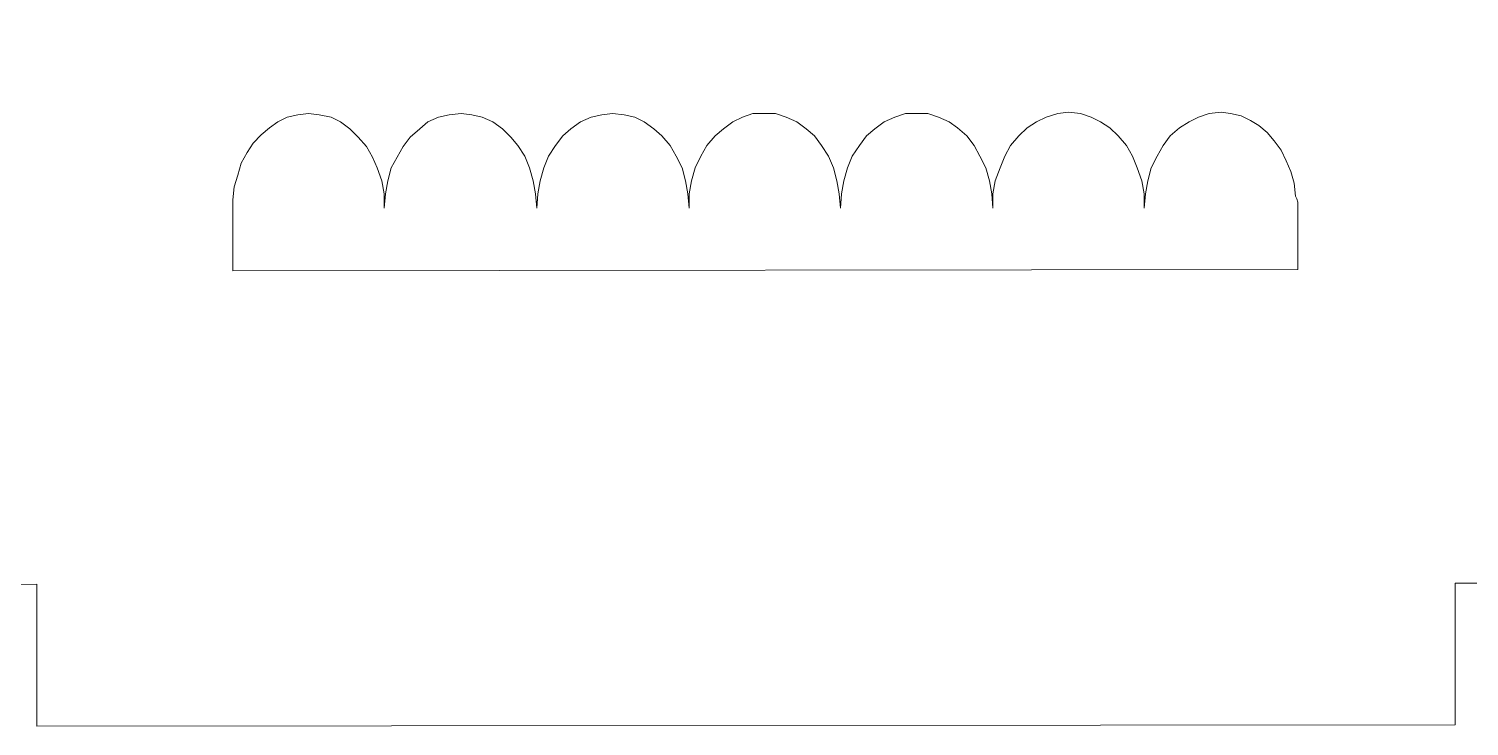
# Model space of a CAD drawing. Header units: centimetres. Extents: x -35.5 to 35.5, y -17.9 to 17.9.
# Drawn here: x -9.56 to -3.41, y -16.88 to -13.91 of the extents above; entities that cross this region are included whole.
import ezdxf

# ---------------------------------------------------------------- set-up
doc = ezdxf.new("R2010")
doc.units = ezdxf.units.CM
doc.header["$MEASUREMENT"] = 0
doc.layers.add('layer 1', color=7, linetype='Continuous')

msp = doc.modelspace()

# ---------------------------------------------------------------- linework, layer by layer
at = {"layer": 'layer 1', "color": 250, "lineweight": 9}
for points, knots in [([(-6.22437, 2.20336), (-6.22437, 2.20336), (-6.19918, 2.11261), (-6.19918, 2.11261), (-6.19918, 2.11261), (-6.19918, 2.11261), (-6.17899, 2.02185), (-6.17899, 2.02185), (-6.17899, 2.02185), (-6.17899, 2.02185), (-6.16387, 1.92605), (-6.16387, 1.92605), (-6.16387, 1.92605), (-6.16387, 1.92605), (-6.15378, 1.82521), (-6.15378, 1.82521), (-6.15378, 1.82521), (-6.15378, 1.82521), (-6.14874, 1.72941), (-6.14874, 1.72941), (-6.14874, 1.72941), (-6.14874, 1.72941), (-6.14874, 1.72941), (-6.14874, 1.72941), (-6.14874, 1.72941), (-6.14874, 1.72941), (-6.15378, 1.63361), (-6.15378, 1.63361), (-6.15378, 1.63361), (-6.15378, 1.63361), (-6.16387, 1.54286), (-6.16387, 1.54286), (-6.16387, 1.54286), (-6.16387, 1.54286), (-6.18403, 1.4521), (-6.18403, 1.4521), (-6.18403, 1.4521), (-6.18403, 1.4521), (-6.20924, 1.37143), (-6.20924, 1.37143), (-6.20924, 1.37143), (-6.20924, 1.37143), (-6.2395, 1.29076), (-6.2395, 1.29076), (-6.2395, 1.29076), (-6.2395, 1.29076), (-6.27481, 1.21513), (-6.27481, 1.21513), (-6.27481, 1.21513), (-6.27481, 1.21513), (-6.32017, 1.14454), (-6.32017, 1.14454), (-6.32017, 1.14454), (-6.32017, 1.14454), (-6.36555, 1.07395), (-6.36555, 1.07395), (-6.36555, 1.07395), (-6.36555, 1.07395), (-6.42101, 1.01345), (-6.42101, 1.01345), (-6.42101, 1.01345), (-6.42101, 1.01345), (-6.47647, 0.9479), (-6.47647, 0.9479), (-6.47647, 0.9479), (-6.47647, 0.9479), (-6.53697, 0.89244), (-6.53697, 0.89244), (-6.53697, 0.89244), (-6.53697, 0.89244), (-6.60252, 0.83695), (-6.60252, 0.83695), (-6.60252, 0.83695), (-6.60252, 0.83695), (-6.60252, 0.83695), (-6.60252, 0.83695), (-6.60252, 0.83695), (-6.60252, 0.83695), (-6.67313, 0.78151), (-6.67313, 0.78151), (-6.67313, 0.78151), (-6.67313, 0.78151), (-6.74874, 0.72603), (-6.74874, 0.72603), (-6.74874, 0.72603), (-6.74874, 0.72603), (-6.81933, 0.68065), (-6.81933, 0.68065), (-6.81933, 0.68065), (-6.81933, 0.68065), (-6.9, 0.63529), (-6.9, 0.63529), (-6.9, 0.63529), (-6.9, 0.63529), (-6.98067, 0.59496), (-6.98067, 0.59496), (-6.98067, 0.59496), (-6.98067, 0.59496), (-7.06134, 0.55964), (-7.06134, 0.55964), (-7.06134, 0.55964), (-7.06134, 0.55964), (-7.14706, 0.53445), (-7.14706, 0.53445), (-7.14706, 0.53445), (-7.14706, 0.53445), (-7.23783, 0.50924), (-7.23783, 0.50924), (-7.23783, 0.50924), (-7.23783, 0.50924), (-7.33361, 0.49412), (-7.33361, 0.49412), (-7.33361, 0.49412), (-7.33361, 0.49412), (-7.43445, 0.48401), (-7.43445, 0.48401), (-7.43445, 0.48401), (-7.43445, 0.48401), (-7.53529, 0.47897), (-7.53529, 0.47897), (-7.53529, 0.47897), (-7.53529, 0.47897), (-7.53529, 0.47897), (-7.53529, 0.47897), (-7.53529, 0.47897), (-7.53529, 0.47897), (-7.65126, 0.48401), (-7.65126, 0.48401), (-7.65126, 0.48401), (-7.65126, 0.48401), (-7.76723, 0.49412), (-7.76723, 0.49412), (-7.76723, 0.49412), (-7.76723, 0.49412), (-7.87817, 0.50924), (-7.87817, 0.50924), (-7.87817, 0.50924), (-7.87817, 0.50924), (-7.98403, 0.53445), (-7.98403, 0.53445), (-7.98403, 0.53445), (-7.98403, 0.53445), (-8.08992, 0.56973), (-8.08992, 0.56973), (-8.08992, 0.56973), (-8.08992, 0.56973), (-8.19078, 0.60502), (-8.19078, 0.60502), (-8.19078, 0.60502), (-8.19078, 0.60502), (-8.28151, 0.6504), (-8.28151, 0.6504), (-8.28151, 0.6504), (-8.28151, 0.6504), (-8.37227, 0.70084), (-8.37227, 0.70084), (-8.37227, 0.70084), (-8.37227, 0.70084), (-14.19582, -7.61345), (-14.19582, -7.61345), (-14.19582, -7.61345), (-14.19582, -7.61345), (-14.19582, -9.38824), (-14.19582, -9.38824), (-14.19582, -9.38824), (-14.19582, -9.38824), (-14.19582, -9.38824), (-14.19582, -9.38824), (-14.19582, -9.38824), (-14.19582, -9.38824), (-14.11008, -9.38824), (-14.11008, -9.38824), (-14.11008, -9.38824), (-14.11008, -9.38824), (-14.03447, -9.38824), (-14.03447, -9.38824), (-14.03447, -9.38824), (-14.03447, -9.38824), (-13.95884, -9.38824), (-13.95884, -9.38824), (-13.95884, -9.38824), (-13.95884, -9.38824), (-13.89328, -9.38824), (-13.89328, -9.38824), (-13.89328, -9.38824), (-13.89328, -9.38824), (-13.82773, -9.38824), (-13.82773, -9.38824), (-13.82773, -9.38824), (-13.82773, -9.38824), (-13.76723, -9.38824), (-13.76723, -9.38824), (-13.76723, -9.38824), (-13.76723, -9.38824), (-13.70168, -9.38824), (-13.70168, -9.38824), (-13.70168, -9.38824), (-13.70168, -9.38824), (-13.63615, -9.39328), (-13.63615, -9.39328), (-13.63615, -9.39328), (-13.63615, -9.39328), (-13.56052, -9.39328), (-13.56052, -9.39328), (-13.56052, -9.39328), (-13.56052, -9.39328), (-13.48487, -9.39328), (-13.48487, -9.39328), (-13.48487, -9.39328), (-13.48487, -9.39328), (-13.39918, -9.39328), (-13.39918, -9.39328), (-13.39918, -9.39328), (-13.39918, -9.39328), (-13.39918, -9.39328), (-13.39918, -9.39328), (-13.39918, -9.39328), (-13.39918, -9.39328), (-13.39918, -9.04036), (-13.39918, -9.04036), (-13.39918, -9.04036), (-13.39918, -9.04036), (-13.39918, -8.68742), (-13.39918, -8.68742), (-13.39918, -8.68742), (-13.39918, -8.68742), (-12.79412, -8.68742), (-12.79412, -8.68742), (-12.79412, -8.68742), (-12.79412, -8.68742), (-12.79412, -9.39328), (-12.79412, -9.39328), (-12.79412, -9.39328), (-12.79412, -9.39328), (-12.79412, -12.02017), (-12.79412, -12.02017), (-12.79412, -12.02017), (-12.79412, -12.02017), (-13.39414, -12.02017), (-13.39414, -12.02017), (-13.39414, -12.02017), (-13.39414, -12.02017), (-13.39414, -13.41681), (-13.39414, -13.41681), (-13.39414, -13.41681), (-13.39414, -13.41681), (-12.79412, -13.41681), (-12.79412, -13.41681), (-12.79412, -13.41681), (-12.79412, -13.41681), (-12.79412, -16.2807), (-12.79412, -16.2807), (-12.79412, -16.2807), (-12.79412, -16.2807), (-9.52185, -16.27563), (-9.52185, -16.27563), (-9.52185, -16.27563), (-9.52185, -16.27563), (-9.52185, -16.8807), (-9.52185, -16.8807), (-9.52185, -16.8807), (-9.52185, -16.8807), (-3.47145, -16.87563), (-3.47145, -16.87563), (-3.47145, -16.87563), (-3.47145, -16.87563), (-3.47145, -16.27059), (-3.47145, -16.27059), (-3.47145, -16.27059), (-3.47145, -16.27059), (-3.44622, -16.27059), (-3.44622, -16.27059), (-3.44622, -16.27059), (-3.44622, -16.27059), (-0.2042, -16.27059), (-0.2042, -16.27059), (-0.2042, -16.27059), (-0.2042, -16.27059), (-0.20924, -13.41179), (-0.20924, -13.41179), (-0.20924, -13.41179), (-0.20924, -13.41179), (0.3958, -13.41179), (0.3958, -13.41179), (0.3958, -13.41179), (0.3958, -13.41179), (0.39074, -12.01011), (0.39074, -12.01011), (0.39074, -12.01011), (0.39074, -12.01011), (-0.20924, -12.01011), (-0.20924, -12.01011), (-0.20924, -12.01011), (-0.20924, -12.01011), (-0.20924, -9.44372), (-0.20924, -9.44372), (-0.20924, -9.44372), (-0.20924, -9.44372), (-0.20924, -8.75294), (-0.20924, -8.75294), (-0.20924, -8.75294), (-0.20924, -8.75294), (0.3958, -8.75294), (0.3958, -8.75294), (0.3958, -8.75294), (0.3958, -8.75294), (0.3958, -8.75294), (0.3958, -8.75294), (0.3958, -8.75294), (0.3958, -8.75294), (0.3958, -9.10084), (0.3958, -9.10084), (0.3958, -9.10084), (0.3958, -9.10084), (0.3958, -9.44876), (0.3958, -9.44876), (0.3958, -9.44876), (0.3958, -9.44876), (0.3958, -9.44876), (0.3958, -9.44876), (0.3958, -9.44876), (0.3958, -9.44876), (0.48151, -9.44876), (0.48151, -9.44876), (0.48151, -9.44876), (0.48151, -9.44876), (0.55714, -9.44876), (0.55714, -9.44876), (0.55714, -9.44876), (0.55714, -9.44876), (0.62773, -9.44876), (0.62773, -9.44876), (0.62773, -9.44876), (0.62773, -9.44876), (0.6983, -9.44876), (0.6983, -9.44876), (0.6983, -9.44876), (0.6983, -9.44876), (0.76387, -9.44876), (0.76387, -9.44876), (0.76387, -9.44876), (0.76387, -9.44876), (0.82437, -9.44876), (0.82437, -9.44876), (0.82437, -9.44876), (0.82437, -9.44876), (0.88992, -9.44876), (0.88992, -9.44876), (0.88992, -9.44876), (0.88992, -9.44876), (0.9605, -9.44876), (0.9605, -9.44876), (0.9605, -9.44876), (0.9605, -9.44876), (1.03107, -9.44876), (1.03107, -9.44876), (1.03107, -9.44876), (1.03107, -9.44876), (1.10672, -9.44876), (1.10672, -9.44876), (1.10672, -9.44876), (1.10672, -9.44876), (1.19242, -9.44876), (1.19242, -9.44876), (1.19242, -9.44876), (1.19242, -9.44876), (1.19242, -7.60338), (1.19242, -7.60338), (1.19242, -7.60338), (1.19242, -7.60338), (0.16891, -6.15126), (0.16891, -6.15126), (0.16891, -6.15126), (0.16891, -6.15126), (0.65798, -5.80338), (0.65798, -5.80338), (0.65798, -5.80338), (0.65798, -5.80338), (-0.15378, -4.64874), (-0.15378, -4.64874), (-0.15378, -4.64874), (-0.15378, -4.64874), (-0.6479, -4.99666), (-0.6479, -4.99666), (-0.6479, -4.99666), (-0.6479, -4.99666), (-3.82437, -0.47901), (-3.82437, -0.47901), (-3.82437, -0.47901), (-3.82437, -0.47901), (-3.32521, -0.13109), (-3.32521, -0.13109), (-3.32521, -0.13109), (-3.32521, -0.13109), (-4.13697, 1.02353), (-4.13697, 1.02353), (-4.13697, 1.02353), (-4.13697, 1.02353), (-4.64118, 0.68065), (-4.64118, 0.68065), (-4.64118, 0.68065), (-4.64118, 0.68065), (-6.0126, 2.62689), (-6.0126, 2.62689), (-6.0126, 2.62689), (-6.0126, 2.62689), (-6.0126, 2.62689), (-6.0126, 2.62689), (-6.0126, 2.62689), (-6.0126, 2.62689), (-6.03783, 2.62689), (-6.03783, 2.62689), (-6.03783, 2.62689), (-6.03783, 2.62689), (-6.06302, 2.63193), (-6.06302, 2.63193), (-6.06302, 2.63193), (-6.06302, 2.63193), (-6.08823, 2.63193), (-6.08823, 2.63193), (-6.08823, 2.63193), (-6.08823, 2.63193), (-6.11851, 2.63193), (-6.11851, 2.63193), (-6.11851, 2.63193), (-6.11851, 2.63193), (-6.1437, 2.63193), (-6.1437, 2.63193), (-6.1437, 2.63193), (-6.1437, 2.63193), (-6.16891, 2.63193), (-6.16891, 2.63193), (-6.16891, 2.63193), (-6.16891, 2.63193), (-6.1891, 2.63193), (-6.1891, 2.63193), (-6.1891, 2.63193), (-6.1891, 2.63193), (-6.20924, 2.63193), (-6.20924, 2.63193), (-6.20924, 2.63193), (-6.20924, 2.63193), (-6.21933, 2.63193), (-6.21933, 2.63193), (-6.21933, 2.63193), (-6.21933, 2.63193), (-6.22437, 2.63193), (-6.22437, 2.63193), (-6.22437, 2.63193), (-6.22437, 2.63193), (-6.22437, 2.63193), (-6.22437, 2.63193), (-6.22437, 2.63193), (-6.22437, 2.63193), (-6.22437, 2.20336), (-6.22437, 2.20336)], [0, 0, 0, 0, 0.0086957, 0.0086957, 0.0086957, 0.0086957, 0.0173913, 0.0173913, 0.0173913, 0.0173913, 0.026087, 0.026087, 0.026087, 0.026087, 0.0347826, 0.0347826, 0.0347826, 0.0347826, 0.0434783, 0.0434783, 0.0434783, 0.0434783, 0.0521739, 0.0521739, 0.0521739, 0.0521739, 0.0608696, 0.0608696, 0.0608696, 0.0608696, 0.0695652, 0.0695652, 0.0695652, 0.0695652, 0.0782609, 0.0782609, 0.0782609, 0.0782609, 0.0869565, 0.0869565, 0.0869565, 0.0869565, 0.0956522, 0.0956522, 0.0956522, 0.0956522, 0.1043478, 0.1043478, 0.1043478, 0.1043478, 0.1130435, 0.1130435, 0.1130435, 0.1130435, 0.1217391, 0.1217391, 0.1217391, 0.1217391, 0.1304348, 0.1304348, 0.1304348, 0.1304348, 0.1391304, 0.1391304, 0.1391304, 0.1391304, 0.1478261, 0.1478261, 0.1478261, 0.1478261, 0.1565217, 0.1565217, 0.1565217, 0.1565217, 0.1652174, 0.1652174, 0.1652174, 0.1652174, 0.173913, 0.173913, 0.173913, 0.173913, 0.1826087, 0.1826087, 0.1826087, 0.1826087, 0.1913043, 0.1913043, 0.1913043, 0.1913043, 0.2, 0.2, 0.2, 0.2, 0.2086957, 0.2086957, 0.2086957, 0.2086957, 0.2173913, 0.2173913, 0.2173913, 0.2173913, 0.226087, 0.226087, 0.226087, 0.226087, 0.2347826, 0.2347826, 0.2347826, 0.2347826, 0.2434783, 0.2434783, 0.2434783, 0.2434783, 0.2521739, 0.2521739, 0.2521739, 0.2521739, 0.2608696, 0.2608696, 0.2608696, 0.2608696, 0.2695652, 0.2695652, 0.2695652, 0.2695652, 0.2782609, 0.2782609, 0.2782609, 0.2782609, 0.2869565, 0.2869565, 0.2869565, 0.2869565, 0.2956522, 0.2956522, 0.2956522, 0.2956522, 0.3043478, 0.3043478, 0.3043478, 0.3043478, 0.3130435, 0.3130435, 0.3130435, 0.3130435, 0.3217391, 0.3217391, 0.3217391, 0.3217391, 0.3304348, 0.3304348, 0.3304348, 0.3304348, 0.3391304, 0.3391304, 0.3391304, 0.3391304, 0.3478261, 0.3478261, 0.3478261, 0.3478261, 0.3565217, 0.3565217, 0.3565217, 0.3565217, 0.3652174, 0.3652174, 0.3652174, 0.3652174, 0.373913, 0.373913, 0.373913, 0.373913, 0.3826087, 0.3826087, 0.3826087, 0.3826087, 0.3913043, 0.3913043, 0.3913043, 0.3913043, 0.4, 0.4, 0.4, 0.4, 0.4086957, 0.4086957, 0.4086957, 0.4086957, 0.4173913, 0.4173913, 0.4173913, 0.4173913, 0.426087, 0.426087, 0.426087, 0.426087, 0.4347826, 0.4347826, 0.4347826, 0.4347826, 0.4434783, 0.4434783, 0.4434783, 0.4434783, 0.4521739, 0.4521739, 0.4521739, 0.4521739, 0.4608696, 0.4608696, 0.4608696, 0.4608696, 0.4695652, 0.4695652, 0.4695652, 0.4695652, 0.4782609, 0.4782609, 0.4782609, 0.4782609, 0.4869565, 0.4869565, 0.4869565, 0.4869565, 0.4956522, 0.4956522, 0.4956522, 0.4956522, 0.5043478, 0.5043478, 0.5043478, 0.5043478, 0.5130435, 0.5130435, 0.5130435, 0.5130435, 0.5217391, 0.5217391, 0.5217391, 0.5217391, 0.5304348, 0.5304348, 0.5304348, 0.5304348, 0.5391304, 0.5391304, 0.5391304, 0.5391304, 0.5478261, 0.5478261, 0.5478261, 0.5478261, 0.5565217, 0.5565217, 0.5565217, 0.5565217, 0.5652174, 0.5652174, 0.5652174, 0.5652174, 0.573913, 0.573913, 0.573913, 0.573913, 0.5826087, 0.5826087, 0.5826087, 0.5826087, 0.5913043, 0.5913043, 0.5913043, 0.5913043, 0.6, 0.6, 0.6, 0.6, 0.6086957, 0.6086957, 0.6086957, 0.6086957, 0.6173913, 0.6173913, 0.6173913, 0.6173913, 0.626087, 0.626087, 0.626087, 0.626087, 0.6347826, 0.6347826, 0.6347826, 0.6347826, 0.6434783, 0.6434783, 0.6434783, 0.6434783, 0.6521739, 0.6521739, 0.6521739, 0.6521739, 0.6608696, 0.6608696, 0.6608696, 0.6608696, 0.6695652, 0.6695652, 0.6695652, 0.6695652, 0.6782609, 0.6782609, 0.6782609, 0.6782609, 0.6869565, 0.6869565, 0.6869565, 0.6869565, 0.6956522, 0.6956522, 0.6956522, 0.6956522, 0.7043478, 0.7043478, 0.7043478, 0.7043478, 0.7130435, 0.7130435, 0.7130435, 0.7130435, 0.7217391, 0.7217391, 0.7217391, 0.7217391, 0.7304348, 0.7304348, 0.7304348, 0.7304348, 0.7391304, 0.7391304, 0.7391304, 0.7391304, 0.7478261, 0.7478261, 0.7478261, 0.7478261, 0.7565217, 0.7565217, 0.7565217, 0.7565217, 0.7652174, 0.7652174, 0.7652174, 0.7652174, 0.773913, 0.773913, 0.773913, 0.773913, 0.7826087, 0.7826087, 0.7826087, 0.7826087, 0.7913043, 0.7913043, 0.7913043, 0.7913043, 0.8, 0.8, 0.8, 0.8, 0.8086957, 0.8086957, 0.8086957, 0.8086957, 0.8173913, 0.8173913, 0.8173913, 0.8173913, 0.826087, 0.826087, 0.826087, 0.826087, 0.8347826, 0.8347826, 0.8347826, 0.8347826, 0.8434783, 0.8434783, 0.8434783, 0.8434783, 0.8521739, 0.8521739, 0.8521739, 0.8521739, 0.8608696, 0.8608696, 0.8608696, 0.8608696, 0.8695652, 0.8695652, 0.8695652, 0.8695652, 0.8782609, 0.8782609, 0.8782609, 0.8782609, 0.8869565, 0.8869565, 0.8869565, 0.8869565, 0.8956522, 0.8956522, 0.8956522, 0.8956522, 0.9043478, 0.9043478, 0.9043478, 0.9043478, 0.9130435, 0.9130435, 0.9130435, 0.9130435, 0.9217391, 0.9217391, 0.9217391, 0.9217391, 0.9304348, 0.9304348, 0.9304348, 0.9304348, 0.9391304, 0.9391304, 0.9391304, 0.9391304, 0.9478261, 0.9478261, 0.9478261, 0.9478261, 0.9565217, 0.9565217, 0.9565217, 0.9565217, 0.9652174, 0.9652174, 0.9652174, 0.9652174, 0.973913, 0.973913, 0.973913, 0.973913, 0.9826087, 0.9826087, 0.9826087, 0.9826087, 1, 1, 1, 1]), ([(-8.03952, -14.67227), (-8.03952, -14.67227), (-8.03447, -14.61179), (-8.03447, -14.61179), (-8.03447, -14.61179), (-8.03447, -14.61179), (-8.02437, -14.55631), (-8.02437, -14.55631), (-8.02437, -14.55631), (-8.02437, -14.55631), (-8.00924, -14.50084), (-8.00924, -14.50084), (-8.00924, -14.50084), (-8.00924, -14.50084), (-7.98403, -14.45546), (-7.98403, -14.45546), (-7.98403, -14.45546), (-7.98403, -14.45546), (-7.95884, -14.41011), (-7.95884, -14.41011), (-7.95884, -14.41011), (-7.95884, -14.41011), (-7.92857, -14.36977), (-7.92857, -14.36977), (-7.92857, -14.36977), (-7.92857, -14.36977), (-7.88823, -14.33446), (-7.88823, -14.33446), (-7.88823, -14.33446), (-7.88823, -14.33446), (-7.85294, -14.3042), (-7.85294, -14.3042), (-7.85294, -14.3042), (-7.85294, -14.3042), (-7.80756, -14.28406), (-7.80756, -14.28406), (-7.80756, -14.28406), (-7.80756, -14.28406), (-7.76218, -14.27395), (-7.76218, -14.27395), (-7.76218, -14.27395), (-7.76218, -14.27395), (-7.71178, -14.26891), (-7.71178, -14.26891), (-7.71178, -14.26891), (-7.71178, -14.26891), (-7.71178, -14.26891), (-7.71178, -14.26891), (-7.71178, -14.26891), (-7.71178, -14.26891), (-7.66639, -14.27395), (-7.66639, -14.27395), (-7.66639, -14.27395), (-7.66639, -14.27395), (-7.62101, -14.28406), (-7.62101, -14.28406), (-7.62101, -14.28406), (-7.62101, -14.28406), (-7.57563, -14.3042), (-7.57563, -14.3042), (-7.57563, -14.3042), (-7.57563, -14.3042), (-7.53529, -14.33446), (-7.53529, -14.33446), (-7.53529, -14.33446), (-7.53529, -14.33446), (-7.5, -14.36977), (-7.5, -14.36977), (-7.5, -14.36977), (-7.5, -14.36977), (-7.46977, -14.40506), (-7.46977, -14.40506), (-7.46977, -14.40506), (-7.46977, -14.40506), (-7.4395, -14.45044), (-7.4395, -14.45044), (-7.4395, -14.45044), (-7.4395, -14.45044), (-7.41933, -14.50084), (-7.41933, -14.50084), (-7.41933, -14.50084), (-7.41933, -14.50084), (-7.4042, -14.55631), (-7.4042, -14.55631), (-7.4042, -14.55631), (-7.4042, -14.55631), (-7.39414, -14.61179), (-7.39414, -14.61179), (-7.39414, -14.61179), (-7.39414, -14.61179), (-7.38908, -14.67227), (-7.38908, -14.67227), (-7.38908, -14.67227), (-7.38908, -14.67227), (-7.38908, -14.67227), (-7.38908, -14.67227), (-7.38908, -14.67227), (-7.38908, -14.67227), (-7.38403, -14.61179), (-7.38403, -14.61179), (-7.38403, -14.61179), (-7.38403, -14.61179), (-7.37395, -14.55631), (-7.37395, -14.55631), (-7.37395, -14.55631), (-7.37395, -14.55631), (-7.35882, -14.50084), (-7.35882, -14.50084), (-7.35882, -14.50084), (-7.35882, -14.50084), (-7.33865, -14.45044), (-7.33865, -14.45044), (-7.33865, -14.45044), (-7.33865, -14.45044), (-7.3084, -14.40506), (-7.3084, -14.40506), (-7.3084, -14.40506), (-7.3084, -14.40506), (-7.27815, -14.36473), (-7.27815, -14.36473), (-7.27815, -14.36473), (-7.27815, -14.36473), (-7.24286, -14.33446), (-7.24286, -14.33446), (-7.24286, -14.33446), (-7.24286, -14.33446), (-7.20252, -14.3042), (-7.20252, -14.3042), (-7.20252, -14.3042), (-7.20252, -14.3042), (-7.15716, -14.28406), (-7.15716, -14.28406), (-7.15716, -14.28406), (-7.15716, -14.28406), (-7.11176, -14.27395), (-7.11176, -14.27395), (-7.11176, -14.27395), (-7.11176, -14.27395), (-7.06639, -14.26891), (-7.06639, -14.26891), (-7.06639, -14.26891), (-7.06639, -14.26891), (-7.06639, -14.26891), (-7.06639, -14.26891), (-7.06639, -14.26891), (-7.06639, -14.26891), (-7.01597, -14.27395), (-7.01597, -14.27395), (-7.01597, -14.27395), (-7.01597, -14.27395), (-6.97059, -14.28406), (-6.97059, -14.28406), (-6.97059, -14.28406), (-6.97059, -14.28406), (-6.93025, -14.3042), (-6.93025, -14.3042), (-6.93025, -14.3042), (-6.93025, -14.3042), (-6.88992, -14.33446), (-6.88992, -14.33446), (-6.88992, -14.33446), (-6.88992, -14.33446), (-6.85462, -14.36473), (-6.85462, -14.36473), (-6.85462, -14.36473), (-6.85462, -14.36473), (-6.81933, -14.40506), (-6.81933, -14.40506), (-6.81933, -14.40506), (-6.81933, -14.40506), (-6.79412, -14.45044), (-6.79412, -14.45044), (-6.79412, -14.45044), (-6.79412, -14.45044), (-6.76891, -14.50084), (-6.76891, -14.50084), (-6.76891, -14.50084), (-6.76891, -14.50084), (-6.7538, -14.55631), (-6.7538, -14.55631), (-6.7538, -14.55631), (-6.7538, -14.55631), (-6.7437, -14.61179), (-6.7437, -14.61179), (-6.7437, -14.61179), (-6.7437, -14.61179), (-6.73865, -14.67227), (-6.73865, -14.67227), (-6.73865, -14.67227), (-6.73865, -14.67227), (-6.73865, -14.67227), (-6.73865, -14.67227), (-6.73865, -14.67227), (-6.73865, -14.67227), (-6.73865, -14.61179), (-6.73865, -14.61179), (-6.73865, -14.61179), (-6.73865, -14.61179), (-6.72857, -14.55631), (-6.72857, -14.55631), (-6.72857, -14.55631), (-6.72857, -14.55631), (-6.71344, -14.50084), (-6.71344, -14.50084), (-6.71344, -14.50084), (-6.71344, -14.50084), (-6.68823, -14.45044), (-6.68823, -14.45044), (-6.68823, -14.45044), (-6.68823, -14.45044), (-6.66302, -14.40506), (-6.66302, -14.40506), (-6.66302, -14.40506), (-6.66302, -14.40506), (-6.62773, -14.36473), (-6.62773, -14.36473), (-6.62773, -14.36473), (-6.62773, -14.36473), (-6.59246, -14.33446), (-6.59246, -14.33446), (-6.59246, -14.33446), (-6.59246, -14.33446), (-6.5521, -14.3042), (-6.5521, -14.3042), (-6.5521, -14.3042), (-6.5521, -14.3042), (-6.51178, -14.28406), (-6.51178, -14.28406), (-6.51178, -14.28406), (-6.51178, -14.28406), (-6.46639, -14.26891), (-6.46639, -14.26891), (-6.46639, -14.26891), (-6.46639, -14.26891), (-6.41597, -14.26891), (-6.41597, -14.26891), (-6.41597, -14.26891), (-6.41597, -14.26891), (-6.41597, -14.26891), (-6.41597, -14.26891), (-6.41597, -14.26891), (-6.41597, -14.26891), (-6.37059, -14.26891), (-6.37059, -14.26891), (-6.37059, -14.26891), (-6.37059, -14.26891), (-6.32521, -14.28406), (-6.32521, -14.28406), (-6.32521, -14.28406), (-6.32521, -14.28406), (-6.27985, -14.3042), (-6.27985, -14.3042), (-6.27985, -14.3042), (-6.27985, -14.3042), (-6.2395, -14.33446), (-6.2395, -14.33446), (-6.2395, -14.33446), (-6.2395, -14.33446), (-6.2042, -14.36473), (-6.2042, -14.36473), (-6.2042, -14.36473), (-6.2042, -14.36473), (-6.17395, -14.40506), (-6.17395, -14.40506), (-6.17395, -14.40506), (-6.17395, -14.40506), (-6.1437, -14.45044), (-6.1437, -14.45044), (-6.1437, -14.45044), (-6.1437, -14.45044), (-6.12353, -14.50084), (-6.12353, -14.50084), (-6.12353, -14.50084), (-6.12353, -14.50084), (-6.1084, -14.55631), (-6.1084, -14.55631), (-6.1084, -14.55631), (-6.1084, -14.55631), (-6.09832, -14.61179), (-6.09832, -14.61179), (-6.09832, -14.61179), (-6.09832, -14.61179), (-6.09328, -14.67227), (-6.09328, -14.67227), (-6.09328, -14.67227), (-6.09328, -14.67227), (-6.09328, -14.67227), (-6.09328, -14.67227), (-6.09328, -14.67227), (-6.09328, -14.67227), (-6.08823, -14.61179), (-6.08823, -14.61179), (-6.08823, -14.61179), (-6.08823, -14.61179), (-6.07815, -14.55631), (-6.07815, -14.55631), (-6.07815, -14.55631), (-6.07815, -14.55631), (-6.06302, -14.50084), (-6.06302, -14.50084), (-6.06302, -14.50084), (-6.06302, -14.50084), (-6.04286, -14.45044), (-6.04286, -14.45044), (-6.04286, -14.45044), (-6.04286, -14.45044), (-6.0126, -14.40506), (-6.0126, -14.40506), (-6.0126, -14.40506), (-6.0126, -14.40506), (-5.98235, -14.36473), (-5.98235, -14.36473), (-5.98235, -14.36473), (-5.98235, -14.36473), (-5.94706, -14.33446), (-5.94706, -14.33446), (-5.94706, -14.33446), (-5.94706, -14.33446), (-5.90672, -14.3042), (-5.90672, -14.3042), (-5.90672, -14.3042), (-5.90672, -14.3042), (-5.86134, -14.28406), (-5.86134, -14.28406), (-5.86134, -14.28406), (-5.86134, -14.28406), (-5.81597, -14.26891), (-5.81597, -14.26891), (-5.81597, -14.26891), (-5.81597, -14.26891), (-5.77059, -14.26891), (-5.77059, -14.26891), (-5.77059, -14.26891), (-5.77059, -14.26891), (-5.77059, -14.26891), (-5.77059, -14.26891), (-5.77059, -14.26891), (-5.77059, -14.26891), (-5.72017, -14.26891), (-5.72017, -14.26891), (-5.72017, -14.26891), (-5.72017, -14.26891), (-5.67479, -14.28406), (-5.67479, -14.28406), (-5.67479, -14.28406), (-5.67479, -14.28406), (-5.62943, -14.3042), (-5.62943, -14.3042), (-5.62943, -14.3042), (-5.62943, -14.3042), (-5.59412, -14.32943), (-5.59412, -14.32943), (-5.59412, -14.32943), (-5.59412, -14.32943), (-5.5538, -14.36473), (-5.5538, -14.36473), (-5.5538, -14.36473), (-5.5538, -14.36473), (-5.52353, -14.40506), (-5.52353, -14.40506), (-5.52353, -14.40506), (-5.52353, -14.40506), (-5.49832, -14.45044), (-5.49832, -14.45044), (-5.49832, -14.45044), (-5.49832, -14.45044), (-5.47313, -14.50084), (-5.47313, -14.50084), (-5.47313, -14.50084), (-5.47313, -14.50084), (-5.45798, -14.55631), (-5.45798, -14.55631), (-5.45798, -14.55631), (-5.45798, -14.55631), (-5.4479, -14.61179), (-5.4479, -14.61179), (-5.4479, -14.61179), (-5.4479, -14.61179), (-5.44286, -14.67227), (-5.44286, -14.67227), (-5.44286, -14.67227), (-5.44286, -14.67227), (-5.44286, -14.67227), (-5.44286, -14.67227), (-5.44286, -14.67227), (-5.44286, -14.67227), (-5.44286, -14.61179), (-5.44286, -14.61179), (-5.44286, -14.61179), (-5.44286, -14.61179), (-5.43277, -14.55631), (-5.43277, -14.55631), (-5.43277, -14.55631), (-5.43277, -14.55631), (-5.4126, -14.50084), (-5.4126, -14.50084), (-5.4126, -14.50084), (-5.4126, -14.50084), (-5.39246, -14.45044), (-5.39246, -14.45044), (-5.39246, -14.45044), (-5.39246, -14.45044), (-5.36723, -14.40506), (-5.36723, -14.40506), (-5.36723, -14.40506), (-5.36723, -14.40506), (-5.33193, -14.36473), (-5.33193, -14.36473), (-5.33193, -14.36473), (-5.33193, -14.36473), (-5.29664, -14.32943), (-5.29664, -14.32943), (-5.29664, -14.32943), (-5.29664, -14.32943), (-5.2563, -14.3042), (-5.2563, -14.3042), (-5.2563, -14.3042), (-5.2563, -14.3042), (-5.21597, -14.28406), (-5.21597, -14.28406), (-5.21597, -14.28406), (-5.21597, -14.28406), (-5.16555, -14.26891), (-5.16555, -14.26891), (-5.16555, -14.26891), (-5.16555, -14.26891), (-5.12017, -14.26387), (-5.12017, -14.26387), (-5.12017, -14.26387), (-5.12017, -14.26387), (-5.12017, -14.26387), (-5.12017, -14.26387), (-5.12017, -14.26387), (-5.12017, -14.26387), (-5.06977, -14.26891), (-5.06977, -14.26891), (-5.06977, -14.26891), (-5.06977, -14.26891), (-5.02437, -14.28406), (-5.02437, -14.28406), (-5.02437, -14.28406), (-5.02437, -14.28406), (-4.98403, -14.3042), (-4.98403, -14.3042), (-4.98403, -14.3042), (-4.98403, -14.3042), (-4.9437, -14.32943), (-4.9437, -14.32943), (-4.9437, -14.32943), (-4.9437, -14.32943), (-4.90842, -14.36473), (-4.90842, -14.36473), (-4.90842, -14.36473), (-4.90842, -14.36473), (-4.87311, -14.40506), (-4.87311, -14.40506), (-4.87311, -14.40506), (-4.87311, -14.40506), (-4.8479, -14.45044), (-4.8479, -14.45044), (-4.8479, -14.45044), (-4.8479, -14.45044), (-4.82773, -14.50084), (-4.82773, -14.50084), (-4.82773, -14.50084), (-4.82773, -14.50084), (-4.80756, -14.55631), (-4.80756, -14.55631), (-4.80756, -14.55631), (-4.80756, -14.55631), (-4.79748, -14.61179), (-4.79748, -14.61179), (-4.79748, -14.61179), (-4.79748, -14.61179), (-4.79748, -14.67227), (-4.79748, -14.67227), (-4.79748, -14.67227), (-4.79748, -14.67227), (-4.79748, -14.67227), (-4.79748, -14.67227), (-4.79748, -14.67227), (-4.79748, -14.67227), (-4.79244, -14.61179), (-4.79244, -14.61179), (-4.79244, -14.61179), (-4.79244, -14.61179), (-4.78235, -14.55631), (-4.78235, -14.55631), (-4.78235, -14.55631), (-4.78235, -14.55631), (-4.76723, -14.50084), (-4.76723, -14.50084), (-4.76723, -14.50084), (-4.76723, -14.50084), (-4.74202, -14.45044), (-4.74202, -14.45044), (-4.74202, -14.45044), (-4.74202, -14.45044), (-4.71681, -14.40506), (-4.71681, -14.40506), (-4.71681, -14.40506), (-4.71681, -14.40506), (-4.68655, -14.36473), (-4.68655, -14.36473), (-4.68655, -14.36473), (-4.68655, -14.36473), (-4.64622, -14.32943), (-4.64622, -14.32943), (-4.64622, -14.32943), (-4.64622, -14.32943), (-4.60588, -14.3042), (-4.60588, -14.3042), (-4.60588, -14.3042), (-4.60588, -14.3042), (-4.56555, -14.28406), (-4.56555, -14.28406), (-4.56555, -14.28406), (-4.56555, -14.28406), (-4.52017, -14.26891), (-4.52017, -14.26891), (-4.52017, -14.26891), (-4.52017, -14.26891), (-4.46975, -14.26387), (-4.46975, -14.26387), (-4.46975, -14.26387), (-4.46975, -14.26387), (-4.46975, -14.26387), (-4.46975, -14.26387), (-4.46975, -14.26387), (-4.46975, -14.26387), (-4.42943, -14.26891), (-4.42943, -14.26891), (-4.42943, -14.26891), (-4.42943, -14.26891), (-4.38403, -14.27901), (-4.38403, -14.27901), (-4.38403, -14.27901), (-4.38403, -14.27901), (-4.3437, -14.29916), (-4.3437, -14.29916), (-4.3437, -14.29916), (-4.3437, -14.29916), (-4.3084, -14.31935), (-4.3084, -14.31935), (-4.3084, -14.31935), (-4.3084, -14.31935), (-4.27313, -14.34958), (-4.27313, -14.34958), (-4.27313, -14.34958), (-4.27313, -14.34958), (-4.24286, -14.38488), (-4.24286, -14.38488), (-4.24286, -14.38488), (-4.24286, -14.38488), (-4.2126, -14.42521), (-4.2126, -14.42521), (-4.2126, -14.42521), (-4.2126, -14.42521), (-4.19246, -14.47059), (-4.19246, -14.47059), (-4.19246, -14.47059), (-4.19246, -14.47059), (-4.17227, -14.51597), (-4.17227, -14.51597), (-4.17227, -14.51597), (-4.17227, -14.51597), (-4.15714, -14.56641), (-4.15714, -14.56641), (-4.15714, -14.56641), (-4.15714, -14.56641), (-4.1521, -14.62185), (-4.1521, -14.62185), (-4.1521, -14.62185), (-4.1521, -14.62185), (-4.1521, -14.62185), (-4.1521, -14.62185), (-4.1521, -14.62185), (-4.1521, -14.62185), (-4.14706, -14.63194), (-4.14706, -14.63194), (-4.14706, -14.63194), (-4.14706, -14.63194), (-4.14202, -14.64708), (-4.14202, -14.64708), (-4.14202, -14.64708), (-4.14202, -14.64708), (-4.14202, -14.93446), (-4.14202, -14.93446), (-4.14202, -14.93446), (-4.14202, -14.93446), (-8.68487, -14.9395), (-8.68487, -14.9395), (-8.68487, -14.9395), (-8.68487, -14.9395), (-8.68487, -14.65212), (-8.68487, -14.65212), (-8.68487, -14.65212), (-8.68487, -14.65212), (-8.68487, -14.65212), (-8.68487, -14.65212), (-8.68487, -14.65212), (-8.68487, -14.65212), (-8.68487, -14.64204), (-8.68487, -14.64204), (-8.68487, -14.64204), (-8.68487, -14.64204), (-8.68487, -14.63698), (-8.68487, -14.63698), (-8.68487, -14.63698), (-8.68487, -14.63698), (-8.68487, -14.63698), (-8.68487, -14.63698), (-8.68487, -14.63698), (-8.68487, -14.63698), (-8.67985, -14.58152), (-8.67985, -14.58152), (-8.67985, -14.58152), (-8.67985, -14.58152), (-8.66471, -14.53112), (-8.66471, -14.53112), (-8.66471, -14.53112), (-8.66471, -14.53112), (-8.64958, -14.48069), (-8.64958, -14.48069), (-8.64958, -14.48069), (-8.64958, -14.48069), (-8.62437, -14.4353), (-8.62437, -14.4353), (-8.62437, -14.4353), (-8.62437, -14.4353), (-8.59918, -14.39496), (-8.59918, -14.39496), (-8.59918, -14.39496), (-8.59918, -14.39496), (-8.56386, -14.35969), (-8.56386, -14.35969), (-8.56386, -14.35969), (-8.56386, -14.35969), (-8.52857, -14.32943), (-8.52857, -14.32943), (-8.52857, -14.32943), (-8.52857, -14.32943), (-8.49328, -14.3042), (-8.49328, -14.3042), (-8.49328, -14.3042), (-8.49328, -14.3042), (-8.45294, -14.28406), (-8.45294, -14.28406), (-8.45294, -14.28406), (-8.45294, -14.28406), (-8.40756, -14.27395), (-8.40756, -14.27395), (-8.40756, -14.27395), (-8.40756, -14.27395), (-8.36218, -14.26891), (-8.36218, -14.26891), (-8.36218, -14.26891), (-8.36218, -14.26891), (-8.36218, -14.26891), (-8.36218, -14.26891), (-8.36218, -14.26891), (-8.36218, -14.26891), (-8.31681, -14.27395), (-8.31681, -14.27395), (-8.31681, -14.27395), (-8.31681, -14.27395), (-8.26639, -14.28406), (-8.26639, -14.28406), (-8.26639, -14.28406), (-8.26639, -14.28406), (-8.22605, -14.3042), (-8.22605, -14.3042), (-8.22605, -14.3042), (-8.22605, -14.3042), (-8.18571, -14.33446), (-8.18571, -14.33446), (-8.18571, -14.33446), (-8.18571, -14.33446), (-8.15042, -14.36977), (-8.15042, -14.36977), (-8.15042, -14.36977), (-8.15042, -14.36977), (-8.11515, -14.41011), (-8.11515, -14.41011), (-8.11515, -14.41011), (-8.11515, -14.41011), (-8.08992, -14.45546), (-8.08992, -14.45546), (-8.08992, -14.45546), (-8.08992, -14.45546), (-8.06975, -14.50084), (-8.06975, -14.50084), (-8.06975, -14.50084), (-8.06975, -14.50084), (-8.04958, -14.55631), (-8.04958, -14.55631), (-8.04958, -14.55631), (-8.04958, -14.55631), (-8.03952, -14.61179), (-8.03952, -14.61179), (-8.03952, -14.61179), (-8.03952, -14.61179), (-8.03952, -14.67227), (-8.03952, -14.67227)], [0, 0, 0, 0, 0.0056497, 0.0056497, 0.0056497, 0.0056497, 0.0112994, 0.0112994, 0.0112994, 0.0112994, 0.0169492, 0.0169492, 0.0169492, 0.0169492, 0.0225989, 0.0225989, 0.0225989, 0.0225989, 0.0282486, 0.0282486, 0.0282486, 0.0282486, 0.0338983, 0.0338983, 0.0338983, 0.0338983, 0.039548, 0.039548, 0.039548, 0.039548, 0.0451977, 0.0451977, 0.0451977, 0.0451977, 0.0508475, 0.0508475, 0.0508475, 0.0508475, 0.0564972, 0.0564972, 0.0564972, 0.0564972, 0.0621469, 0.0621469, 0.0621469, 0.0621469, 0.0677966, 0.0677966, 0.0677966, 0.0677966, 0.0734463, 0.0734463, 0.0734463, 0.0734463, 0.079096, 0.079096, 0.079096, 0.079096, 0.0847458, 0.0847458, 0.0847458, 0.0847458, 0.0903955, 0.0903955, 0.0903955, 0.0903955, 0.0960452, 0.0960452, 0.0960452, 0.0960452, 0.1016949, 0.1016949, 0.1016949, 0.1016949, 0.1073446, 0.1073446, 0.1073446, 0.1073446, 0.1129944, 0.1129944, 0.1129944, 0.1129944, 0.1186441, 0.1186441, 0.1186441, 0.1186441, 0.1242938, 0.1242938, 0.1242938, 0.1242938, 0.1299435, 0.1299435, 0.1299435, 0.1299435, 0.1355932, 0.1355932, 0.1355932, 0.1355932, 0.1412429, 0.1412429, 0.1412429, 0.1412429, 0.1468927, 0.1468927, 0.1468927, 0.1468927, 0.1525424, 0.1525424, 0.1525424, 0.1525424, 0.1581921, 0.1581921, 0.1581921, 0.1581921, 0.1638418, 0.1638418, 0.1638418, 0.1638418, 0.1694915, 0.1694915, 0.1694915, 0.1694915, 0.1751412, 0.1751412, 0.1751412, 0.1751412, 0.180791, 0.180791, 0.180791, 0.180791, 0.1864407, 0.1864407, 0.1864407, 0.1864407, 0.1920904, 0.1920904, 0.1920904, 0.1920904, 0.1977401, 0.1977401, 0.1977401, 0.1977401, 0.2033898, 0.2033898, 0.2033898, 0.2033898, 0.2090395, 0.2090395, 0.2090395, 0.2090395, 0.2146893, 0.2146893, 0.2146893, 0.2146893, 0.220339, 0.220339, 0.220339, 0.220339, 0.2259887, 0.2259887, 0.2259887, 0.2259887, 0.2316384, 0.2316384, 0.2316384, 0.2316384, 0.2372881, 0.2372881, 0.2372881, 0.2372881, 0.2429379, 0.2429379, 0.2429379, 0.2429379, 0.2485876, 0.2485876, 0.2485876, 0.2485876, 0.2542373, 0.2542373, 0.2542373, 0.2542373, 0.259887, 0.259887, 0.259887, 0.259887, 0.2655367, 0.2655367, 0.2655367, 0.2655367, 0.2711864, 0.2711864, 0.2711864, 0.2711864, 0.2768362, 0.2768362, 0.2768362, 0.2768362, 0.2824859, 0.2824859, 0.2824859, 0.2824859, 0.2881356, 0.2881356, 0.2881356, 0.2881356, 0.2937853, 0.2937853, 0.2937853, 0.2937853, 0.299435, 0.299435, 0.299435, 0.299435, 0.3050847, 0.3050847, 0.3050847, 0.3050847, 0.3107345, 0.3107345, 0.3107345, 0.3107345, 0.3163842, 0.3163842, 0.3163842, 0.3163842, 0.3220339, 0.3220339, 0.3220339, 0.3220339, 0.3276836, 0.3276836, 0.3276836, 0.3276836, 0.3333333, 0.3333333, 0.3333333, 0.3333333, 0.3389831, 0.3389831, 0.3389831, 0.3389831, 0.3446328, 0.3446328, 0.3446328, 0.3446328, 0.3502825, 0.3502825, 0.3502825, 0.3502825, 0.3559322, 0.3559322, 0.3559322, 0.3559322, 0.3615819, 0.3615819, 0.3615819, 0.3615819, 0.3672316, 0.3672316, 0.3672316, 0.3672316, 0.3728814, 0.3728814, 0.3728814, 0.3728814, 0.3785311, 0.3785311, 0.3785311, 0.3785311, 0.3841808, 0.3841808, 0.3841808, 0.3841808, 0.3898305, 0.3898305, 0.3898305, 0.3898305, 0.3954802, 0.3954802, 0.3954802, 0.3954802, 0.4011299, 0.4011299, 0.4011299, 0.4011299, 0.4067797, 0.4067797, 0.4067797, 0.4067797, 0.4124294, 0.4124294, 0.4124294, 0.4124294, 0.4180791, 0.4180791, 0.4180791, 0.4180791, 0.4237288, 0.4237288, 0.4237288, 0.4237288, 0.4293785, 0.4293785, 0.4293785, 0.4293785, 0.4350282, 0.4350282, 0.4350282, 0.4350282, 0.440678, 0.440678, 0.440678, 0.440678, 0.4463277, 0.4463277, 0.4463277, 0.4463277, 0.4519774, 0.4519774, 0.4519774, 0.4519774, 0.4576271, 0.4576271, 0.4576271, 0.4576271, 0.4632768, 0.4632768, 0.4632768, 0.4632768, 0.4689266, 0.4689266, 0.4689266, 0.4689266, 0.4745763, 0.4745763, 0.4745763, 0.4745763, 0.480226, 0.480226, 0.480226, 0.480226, 0.4858757, 0.4858757, 0.4858757, 0.4858757, 0.4915254, 0.4915254, 0.4915254, 0.4915254, 0.4971751, 0.4971751, 0.4971751, 0.4971751, 0.5028249, 0.5028249, 0.5028249, 0.5028249, 0.5084746, 0.5084746, 0.5084746, 0.5084746, 0.5141243, 0.5141243, 0.5141243, 0.5141243, 0.519774, 0.519774, 0.519774, 0.519774, 0.5254237, 0.5254237, 0.5254237, 0.5254237, 0.5310734, 0.5310734, 0.5310734, 0.5310734, 0.5367232, 0.5367232, 0.5367232, 0.5367232, 0.5423729, 0.5423729, 0.5423729, 0.5423729, 0.5480226, 0.5480226, 0.5480226, 0.5480226, 0.5536723, 0.5536723, 0.5536723, 0.5536723, 0.559322, 0.559322, 0.559322, 0.559322, 0.5649718, 0.5649718, 0.5649718, 0.5649718, 0.5706215, 0.5706215, 0.5706215, 0.5706215, 0.5762712, 0.5762712, 0.5762712, 0.5762712, 0.5819209, 0.5819209, 0.5819209, 0.5819209, 0.5875706, 0.5875706, 0.5875706, 0.5875706, 0.5932203, 0.5932203, 0.5932203, 0.5932203, 0.5988701, 0.5988701, 0.5988701, 0.5988701, 0.6045198, 0.6045198, 0.6045198, 0.6045198, 0.6101695, 0.6101695, 0.6101695, 0.6101695, 0.6158192, 0.6158192, 0.6158192, 0.6158192, 0.6214689, 0.6214689, 0.6214689, 0.6214689, 0.6271186, 0.6271186, 0.6271186, 0.6271186, 0.6327684, 0.6327684, 0.6327684, 0.6327684, 0.6384181, 0.6384181, 0.6384181, 0.6384181, 0.6440678, 0.6440678, 0.6440678, 0.6440678, 0.6497175, 0.6497175, 0.6497175, 0.6497175, 0.6553672, 0.6553672, 0.6553672, 0.6553672, 0.6610169, 0.6610169, 0.6610169, 0.6610169, 0.6666667, 0.6666667, 0.6666667, 0.6666667, 0.6723164, 0.6723164, 0.6723164, 0.6723164, 0.6779661, 0.6779661, 0.6779661, 0.6779661, 0.6836158, 0.6836158, 0.6836158, 0.6836158, 0.6892655, 0.6892655, 0.6892655, 0.6892655, 0.6949153, 0.6949153, 0.6949153, 0.6949153, 0.700565, 0.700565, 0.700565, 0.700565, 0.7062147, 0.7062147, 0.7062147, 0.7062147, 0.7118644, 0.7118644, 0.7118644, 0.7118644, 0.7175141, 0.7175141, 0.7175141, 0.7175141, 0.7231638, 0.7231638, 0.7231638, 0.7231638, 0.7288136, 0.7288136, 0.7288136, 0.7288136, 0.7344633, 0.7344633, 0.7344633, 0.7344633, 0.740113, 0.740113, 0.740113, 0.740113, 0.7457627, 0.7457627, 0.7457627, 0.7457627, 0.7514124, 0.7514124, 0.7514124, 0.7514124, 0.7570621, 0.7570621, 0.7570621, 0.7570621, 0.7627119, 0.7627119, 0.7627119, 0.7627119, 0.7683616, 0.7683616, 0.7683616, 0.7683616, 0.7740113, 0.7740113, 0.7740113, 0.7740113, 0.779661, 0.779661, 0.779661, 0.779661, 0.7853107, 0.7853107, 0.7853107, 0.7853107, 0.7909605, 0.7909605, 0.7909605, 0.7909605, 0.7966102, 0.7966102, 0.7966102, 0.7966102, 0.8022599, 0.8022599, 0.8022599, 0.8022599, 0.8079096, 0.8079096, 0.8079096, 0.8079096, 0.8135593, 0.8135593, 0.8135593, 0.8135593, 0.819209, 0.819209, 0.819209, 0.819209, 0.8248588, 0.8248588, 0.8248588, 0.8248588, 0.8305085, 0.8305085, 0.8305085, 0.8305085, 0.8361582, 0.8361582, 0.8361582, 0.8361582, 0.8418079, 0.8418079, 0.8418079, 0.8418079, 0.8474576, 0.8474576, 0.8474576, 0.8474576, 0.8531073, 0.8531073, 0.8531073, 0.8531073, 0.8587571, 0.8587571, 0.8587571, 0.8587571, 0.8644068, 0.8644068, 0.8644068, 0.8644068, 0.8700565, 0.8700565, 0.8700565, 0.8700565, 0.8757062, 0.8757062, 0.8757062, 0.8757062, 0.8813559, 0.8813559, 0.8813559, 0.8813559, 0.8870056, 0.8870056, 0.8870056, 0.8870056, 0.8926554, 0.8926554, 0.8926554, 0.8926554, 0.8983051, 0.8983051, 0.8983051, 0.8983051, 0.9039548, 0.9039548, 0.9039548, 0.9039548, 0.9096045, 0.9096045, 0.9096045, 0.9096045, 0.9152542, 0.9152542, 0.9152542, 0.9152542, 0.920904, 0.920904, 0.920904, 0.920904, 0.9265537, 0.9265537, 0.9265537, 0.9265537, 0.9322034, 0.9322034, 0.9322034, 0.9322034, 0.9378531, 0.9378531, 0.9378531, 0.9378531, 0.9435028, 0.9435028, 0.9435028, 0.9435028, 0.9491525, 0.9491525, 0.9491525, 0.9491525, 0.9548023, 0.9548023, 0.9548023, 0.9548023, 0.960452, 0.960452, 0.960452, 0.960452, 0.9661017, 0.9661017, 0.9661017, 0.9661017, 0.9717514, 0.9717514, 0.9717514, 0.9717514, 0.9774011, 0.9774011, 0.9774011, 0.9774011, 0.9830508, 0.9830508, 0.9830508, 0.9830508, 0.9887006, 0.9887006, 0.9887006, 0.9887006, 1, 1, 1, 1])]:
    msp.add_open_spline(points, degree=3, knots=knots, dxfattribs=at)

doc.saveas('drawing.dxf')
